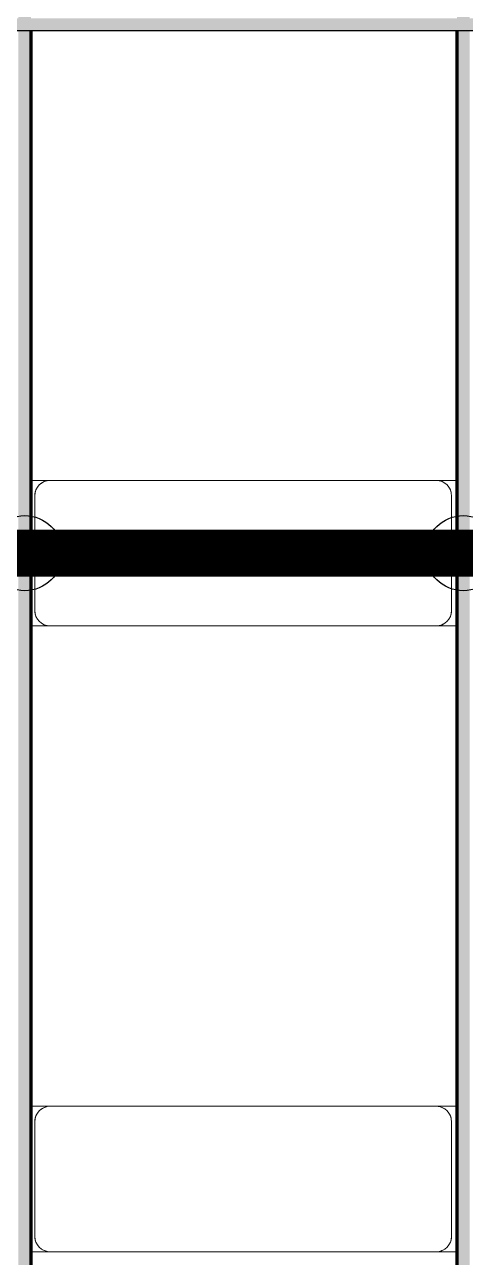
# Model space of a CAD drawing. Header units: millimetres. Extents: x -268744 to 115753, y -96240 to -10461.
# Drawn here: x 31470 to 32876, y -38566 to -34627 of the extents above; entities that cross this region are included whole.
import ezdxf

# ---------------------------------------------------------------- set-up
doc = ezdxf.new("R2010")
doc.units = ezdxf.units.MM
doc.layers.add('A-GENM', color=13, linetype='Continuous', lineweight=9)
doc.layers.add('S-BEAM', color=12, linetype='Continuous', lineweight=9)
doc.layers.add('GC-HOP 40x60 GIA CUONG', color=1, linetype='Continuous')

# ---------------------------------------------------------------- blocks, each defined once
blk = doc.blocks.new('Dầm C52 - Hộp 40x60-V24-KHUNG KẾT CẤU BÈ PIN 1')
at = {"layer": 'S-BEAM', "lineweight": 25}
blk.add_hatch(color=4, dxfattribs=at).paths.add_polyline_path([(-145811, -20), (145811, -20), (145811, 20), (-145811, 20)])
at = {"layer": 'S-BEAM', "color": 4, "lineweight": 25}
blk.add_line((145811, -20), (-145811, -20), dxfattribs=at)
blk = doc.blocks.new('Dai phao do pin - DẢI PHAO ĐỠ PIN-V95-KHUNG KẾT CẤU BÈ PIN 1')
at = {"layer": 'A-GENM', "color": 7}
for p, q in [((67087.6, 241.6), (67149.7, 241.6)), ((67087.6, 241.6), (67149.7, 241.6)), ((68380.3, 241.6), (67149.7, 241.6)), ((68380.3, 241.6), (68447.6, 241.6)), ((68380.3, 241.6), (68447.6, 241.6)), ((67099.7, 191.6), (67099.7, -173.4)), ((68430.3, -173.4), (68430.3, 191.6)), ((67149.7, -223.4), (67087.6, -223.4)), ((67149.7, -223.4), (67087.6, -223.4)), ((67149.7, -223.4), (68380.3, -223.4)), ((68447.6, -223.4), (68380.3, -223.4)), ((68447.6, -223.4), (68380.3, -223.4))]:
    blk.add_line(p, q, dxfattribs=at)
for centre, start, end in [((67149.7, 191.6), 90, 180), ((67149.7, 191.6), 105, 135), ((68380.3, 191.6), 360, 90), ((68380.3, 191.6), 60, 90), ((67149.7, 191.6), 150, 180), ((68380.3, 191.6), 15, 30), ((67149.7, -173.4), 180, 270), ((67149.7, -173.4), 180, 210), ((68380.3, -173.4), 270, 0), ((68380.3, -173.4), 330, 0), ((67149.7, -173.4), 240, 270), ((68380.3, -173.4), 285, 300)]:
    blk.add_arc(centre, 50, start, end, dxfattribs=at)
blk = doc.blocks.new('Dai phao do pin - DẢI PHAO ĐỠ PIN-V96-KHUNG KẾT CẤU BÈ PIN 1')
at = {"layer": 'A-GENM', "color": 7}
for p, q in [((67087.6, 241.6), (67149.7, 241.6)), ((67087.6, 241.6), (67149.7, 241.6)), ((68380.3, 241.6), (67149.7, 241.6)), ((68380.3, 241.6), (68447.6, 241.6)), ((68380.3, 241.6), (68447.6, 241.6)), ((67099.7, 191.6), (67099.7, -173.4)), ((68430.3, -173.4), (68430.3, 191.6)), ((67149.7, -223.4), (67087.6, -223.4)), ((67149.7, -223.4), (67087.6, -223.4)), ((67149.7, -223.4), (68380.3, -223.4)), ((68447.6, -223.4), (68380.3, -223.4)), ((68447.6, -223.4), (68380.3, -223.4))]:
    blk.add_line(p, q, dxfattribs=at)
for centre, start, end in [((67149.7, 191.6), 90, 180), ((67149.7, 191.6), 105, 135), ((68380.3, 191.6), 360, 90), ((68380.3, 191.6), 60, 90), ((67149.7, 191.6), 150, 180), ((68380.3, 191.6), 15, 30), ((67149.7, -173.4), 180, 270), ((67149.7, -173.4), 180, 210), ((68380.3, -173.4), 270, 0), ((68380.3, -173.4), 330, 0), ((67149.7, -173.4), 240, 270), ((68380.3, -173.4), 285, 300)]:
    blk.add_arc(centre, 50, start, end, dxfattribs=at)
blk = doc.blocks.new('Dầm C52 - Dầm C52-V2-KHUNG KẾT CẤU BÈ PIN 1')
at = {"layer": 'S-BEAM', "lineweight": 140}
h = blk.add_hatch(color=1, dxfattribs=at)
h.paths.add_polyline_path([(-25480.9, 20), (-25480.9, -20), (-25440.9, -20), (-25440.9, 20)])
h.paths.add_polyline_path([(-25400.9, 20), (-25400.9, -20), (-19440.9, -20), (-19443, 20), (-24983.5, 20)])
h.paths.add_polyline_path([(-19400.9, 20), (-19400.9, -20), (-13440.9, -20), (-13440.9, 20), (-18519.6, 20)])
h.paths.add_polyline_path([(-13400.9, -20), (-7440.9, -20), (-7440.9, 20), (-13400.9, 20)])
h.paths.add_polyline_path([(-7400.9, 20), (-7400.9, -20), (-1440.9, -20), (-1440.9, 20), (-6515.3, 20)])
h.paths.add_polyline_path([(-1400.9, 20), (-1400.9, -20), (4559.1, -20), (4559.1, 20), (-974.9, 20)])
h.paths.add_polyline_path([(4599.1, -20), (10559.1, -20), (10559.1, 20), (4599.1, 20)])
h.paths.add_polyline_path([(10599.1, -20), (16559.1, -20), (16559.1, 20), (10599.1, 20)])
h.paths.add_polyline_path([(16599.1, 20), (16599.1, -20), (22559.1, -20), (22559.1, 20), (17493.2, 20)])
h.paths.add_polyline_path([(22599.1, 20), (22599.1, -20), (25259.1, -20), (25259.1, 20), (23033.7, 20)])
h.paths.add_polyline_path([(25299.1, -20), (25480.9, -20), (25480.9, 20), (25299.1, 20)])
at = {"layer": 'S-BEAM', "color": 1, "lineweight": 140}
blk.add_line((10559.1, -20), (4599.1, -20), dxfattribs=at)
blk = doc.blocks.new('Dầm C52 - Dầm C52-102503-KHUNG KẾT CẤU BÈ PIN 1')
at = {"layer": 'S-BEAM', "lineweight": 140}
h = blk.add_hatch(color=1, dxfattribs=at)
h.paths.add_polyline_path([(-25480.9, 20), (-25480.9, -20), (-25440.9, -20), (-25440.9, 20)])
h.paths.add_polyline_path([(-25400.9, 20), (-25400.9, -20), (-19440.9, -20), (-19443, 20), (-24983.5, 20)])
h.paths.add_polyline_path([(-19400.9, 20), (-19400.9, -20), (-13440.9, -20), (-13440.9, 20), (-17596.2, 20)])
h.paths.add_polyline_path([(-13400.9, -20), (-7440.9, -20), (-7440.9, 20), (-13400.9, 20)])
h.paths.add_polyline_path([(-7400.9, -20), (-1440.9, -20), (-1440.9, 20), (-7400.9, 20)])
h.paths.add_polyline_path([(-1400.9, -20), (4559.1, -20), (4559.1, 20), (-1400.9, 20)])
h.paths.add_polyline_path([(4599.1, -20), (10559.1, -20), (10559.1, 20), (4599.1, 20)])
h.paths.add_polyline_path([(10599.1, 20), (10599.1, -20), (16559.1, -20), (16559.1, 20), (11952.8, 20)])
h.paths.add_polyline_path([(16599.1, -20), (22559.1, -20), (22559.1, 20), (16599.1, 20)])
h.paths.add_polyline_path([(22599.1, -20), (25259.1, -20), (25259.1, 20), (22599.1, 20)])
h.paths.add_polyline_path([(25299.1, -20), (25441.8, -20), (25441.8, 20), (25299.1, 20)])
at = {"layer": 'S-BEAM', "color": 1, "lineweight": 140}
blk.add_line((4599.1, 20), (10559.1, 20), dxfattribs=at)
blk = doc.blocks.new('be pin 1_rvt-1-KHUNG KẾT CẤU BÈ PIN 1')
at = {"layer": 'A-GENM', "lineweight": 9}
for name, p in [('Dai phao do pin - DẢI PHAO ĐỠ PIN-V96-KHUNG KẾT CẤU BÈ PIN 1', (-35598.1, -36324.7)), ('Dai phao do pin - DẢI PHAO ĐỠ PIN-V95-KHUNG KẾT CẤU BÈ PIN 1', (-35598.1, -38324.7))]:
    blk.add_blockref(name, p, dxfattribs=at)
at = {"layer": 'S-BEAM', "lineweight": 9, "rotation": 90.00000000032618}
for name, p in [('Dầm C52 - Dầm C52-V2-KHUNG KẾT CẤU BÈ PIN 1', (31469.5, -45205.6)), ('Dầm C52 - Dầm C52-102503-KHUNG KẾT CẤU BÈ PIN 1', (32869.5, -45205.6))]:
    blk.add_blockref(name, p, dxfattribs=at)
at = {"layer": 'S-BEAM', "lineweight": 9}
blk.add_blockref('Dầm C52 - Hộp 40x60-V24-KHUNG KẾT CẤU BÈ PIN 1', (-110896.7, -34626.5), dxfattribs=at)

msp = doc.modelspace()

# ---------------------------------------------------------------- linework, layer by layer
at = {"layer": 'GC-HOP 40x60 GIA CUONG', "const_width": 150}
msp.add_lwpolyline([(19684.7, -36315.6), (34684.7, -36315.6)], dxfattribs=at)
at = {"layer": 'GC-HOP 40x60 GIA CUONG'}
for centre in [(31469.5, -36315.6), (32869.5, -36315.6)]:
    msp.add_circle(centre, 120, dxfattribs=at)

# ---------------------------------------------------------------- block references
at = {"lineweight": 5}
msp.add_blockref('be pin 1_rvt-1-KHUNG KẾT CẤU BÈ PIN 1', (0, 0), dxfattribs=at)

doc.saveas('drawing.dxf')
